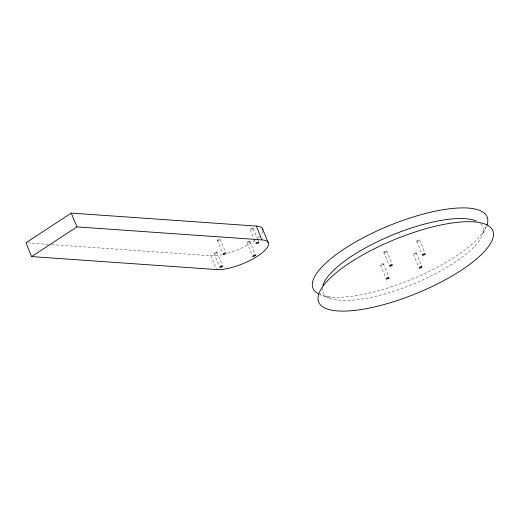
<?xml version="1.0" encoding="UTF-8"?>
<svg xmlns="http://www.w3.org/2000/svg" width="519" height="519" viewBox="0 0 519 519"><rect width="100%" height="100%" fill="white"/><g stroke="black" fill="none" stroke-linecap="round" stroke-linejoin="round"><path stroke-width="0.39" stroke-dasharray="2.6 1.95" d="M482.942 233.154L486.361 226.005M27.565 242.898L48.565 244.371M51.796 244.598L210.928 255.763A31.367 9.692 -22.3 0 0 221.652 254.764M329.539 298.01L320.041 294.61A94.101 29.077 -22.3 0 0 410.905 279.585A94.101 29.077 -22.3 0 0 486.491 226.492M419.65 240.115L425.009 253.188M416.763 241.335L421.824 253.681M416.316 253.025L421.681 266.104M413.429 254.252L418.496 266.597M386.72 250.949L391.787 263.302M383.833 252.169L388.9 264.521M383.392 263.866L388.452 276.212M380.505 265.086L385.267 276.711M253.181 228.477L257.353 238.643M257.651 239.369L258.546 241.549M250.262 229.606L253.836 238.325M254.135 239.051L255.329 241.951M249.834 241.348L255.199 254.42M246.947 242.568L252.013 254.913M220.238 239.272L225.304 251.618M217.351 240.492L222.417 252.837M216.916 252.202L221.983 264.554M214.01 253.389L219.076 265.734M210.928 255.763L216.293 268.836M262.698 231.338A31.367 9.692 -22.3 0 1 260.947 234.62M259.61 236.171A31.367 9.692 -22.3 0 1 257.327 238.331M254.595 240.485A31.367 9.692 -22.3 0 1 226.874 253.486M480.536 223.657A86.258 26.657 -22.3 0 1 413.007 284.165A86.258 26.657 -22.3 0 1 322.468 288.473M383.132 264.346L382.873 264.541A1.57 0.487 -22.3 0 1 380.81 265.222A1.57 0.487 -22.3 0 1 381.024 264.411L381.348 264.223A1.57 0.487 -22.3 0 1 383.08 263.736A1.57 0.487 -22.3 0 1 383.132 264.346M417.282 240.66L417.017 240.855A1.57 0.487 -22.3 0 0 417.075 241.465A1.57 0.487 -22.3 0 0 418.807 240.978L419.131 240.79A1.57 0.487 -22.3 0 0 419.339 239.979A1.57 0.487 -22.3 0 0 417.282 240.66M216.611 252.701L216.339 252.896A1.57 0.487 -22.3 0 1 214.289 253.532A1.57 0.487 -22.3 0 1 214.587 252.695L214.924 252.506A1.57 0.487 -22.3 0 1 216.637 252.059A1.57 0.487 -22.3 0 1 216.611 252.701M217.941 240.615L217.662 240.621A1.57 0.487 -22.3 0 1 217.87 239.817A1.57 0.487 -22.3 0 1 219.926 239.136L220.127 239.181A1.57 0.487 -22.3 0 1 219.719 239.947A1.57 0.487 -22.3 0 1 217.941 240.615M249.522 241.212L249.25 241.225A1.57 0.487 -22.3 0 0 247.466 241.893A1.57 0.487 -22.3 0 0 247.057 242.658L247.258 242.697A1.57 0.487 -22.3 0 0 249.315 242.023A1.57 0.487 -22.3 0 0 249.522 241.212M384.423 252.292L384.144 252.305A1.57 0.487 -22.3 0 1 384.352 251.494A1.57 0.487 -22.3 0 1 386.408 250.82L386.61 250.859A1.57 0.487 -22.3 0 1 386.201 251.624A1.57 0.487 -22.3 0 1 384.423 252.292M416.004 252.896L415.732 252.902A1.57 0.487 -22.3 0 0 413.948 253.57A1.57 0.487 -22.3 0 0 413.539 254.336L413.74 254.381A1.57 0.487 -22.3 0 0 415.797 253.7A1.57 0.487 -22.3 0 0 416.004 252.896M252.941 228.308L252.688 228.295A1.57 0.487 -22.3 0 0 250.761 229.002A1.57 0.487 -22.3 0 0 250.502 229.774L250.755 229.781A1.57 0.487 -22.3 0 0 252.682 229.08A1.57 0.487 -22.3 0 0 252.941 228.308"/><path stroke-width="0.78" d="M71.272 213.095L25.95 242.782L31.607 256.587L216.592 269.562A31.367 9.692 -22.3 0 0 257.748 256.016A31.367 9.692 -22.3 0 0 261.913 239.875L256.256 226.07L71.272 213.095L76.935 226.894L261.913 239.875M31.607 256.587L76.935 226.894M262.471 228.71L268.128 242.509M256.256 226.07A31.367 9.692 -22.3 0 1 262.835 229.93M319.217 294.241A94.101 29.077 -22.3 0 1 388.647 225.856A94.101 29.077 -22.3 0 1 487.004 225.149M322.87 285.846A86.258 26.657 -22.3 0 1 390.009 235.996A86.258 26.657 -22.3 0 1 476.267 220.99M388.789 278.145L388.53 278.34A1.57 0.487 -22.3 0 1 386.473 279.021A1.57 0.487 -22.3 0 1 386.681 278.21L387.005 278.022A1.57 0.487 -22.3 0 1 388.737 277.535A1.57 0.487 -22.3 0 1 388.789 278.145M422.94 254.459L422.68 254.654A1.57 0.487 -22.3 0 0 422.732 255.264A1.57 0.487 -22.3 0 0 424.464 254.777L424.789 254.589A1.57 0.487 -22.3 0 0 424.996 253.778A1.57 0.487 -22.3 0 0 422.94 254.459M222.268 266.5L221.996 266.695A1.57 0.487 -22.3 0 1 219.952 267.337A1.57 0.487 -22.3 0 1 220.251 266.5L220.581 266.312A1.57 0.487 -22.3 0 1 222.294 265.858A1.57 0.487 -22.3 0 1 222.268 266.5M223.598 254.414L223.319 254.42A1.57 0.487 -22.3 0 1 223.527 253.616A1.57 0.487 -22.3 0 1 225.59 252.935L225.791 252.98A1.57 0.487 -22.3 0 1 225.382 253.746A1.57 0.487 -22.3 0 1 223.598 254.414M255.186 255.017L254.907 255.024A1.57 0.487 -22.3 0 0 253.129 255.692A1.57 0.487 -22.3 0 0 252.721 256.457L252.915 256.496A1.57 0.487 -22.3 0 0 254.978 255.822A1.57 0.487 -22.3 0 0 255.186 255.017M390.08 266.098L389.801 266.104A1.57 0.487 -22.3 0 1 390.016 265.3A1.57 0.487 -22.3 0 1 392.072 264.619L392.273 264.664A1.57 0.487 -22.3 0 1 391.864 265.43A1.57 0.487 -22.3 0 1 390.08 266.098M421.668 266.695L421.389 266.708A1.57 0.487 -22.3 0 0 419.611 267.376A1.57 0.487 -22.3 0 0 419.203 268.141L419.404 268.18A1.57 0.487 -22.3 0 0 421.46 267.506A1.57 0.487 -22.3 0 0 421.668 266.695M258.605 242.107L258.352 242.101A1.57 0.487 -22.3 0 0 256.425 242.801A1.57 0.487 -22.3 0 0 256.165 243.573L256.412 243.586A1.57 0.487 -22.3 0 0 258.345 242.886A1.57 0.487 -22.3 0 0 258.605 242.107M354.425 310.427A94.101 29.077 -22.3 0 0 493.05 237.663A94.101 29.077 -22.3 0 0 369.729 251.112A94.101 29.077 -22.3 0 0 354.425 310.427"/></g></svg>
